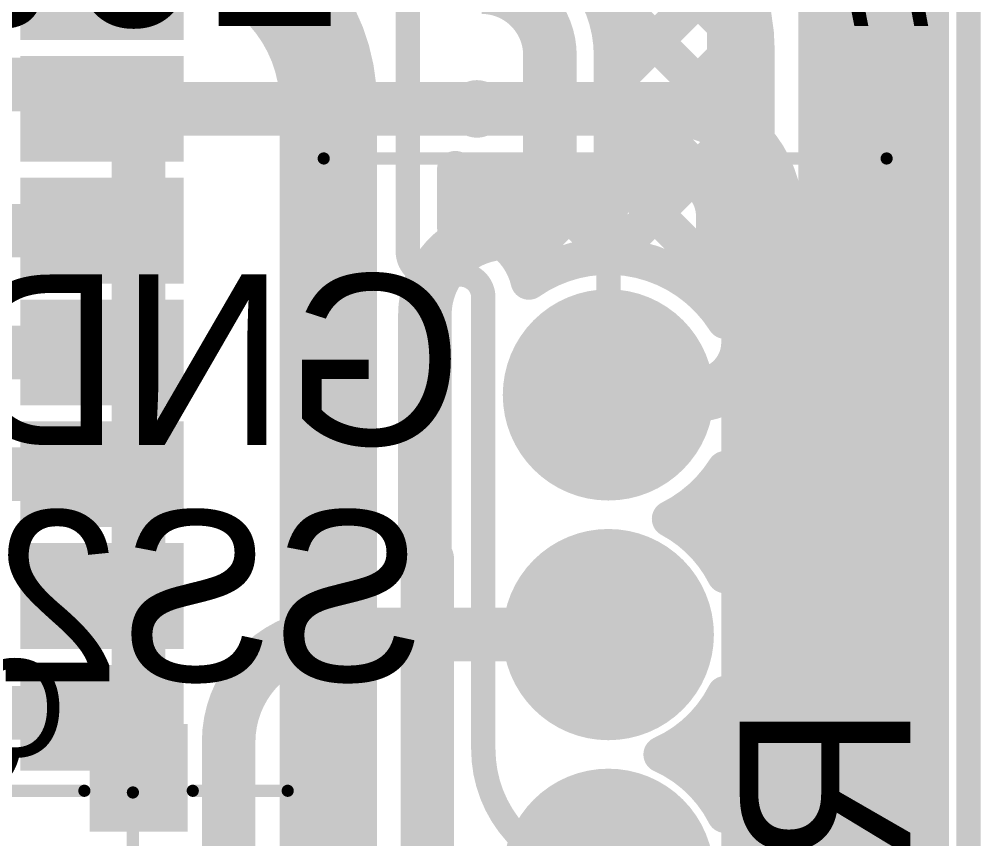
# Model space of a CAD drawing. Header units: millimetres. Extents: x 4.35 to 7.26, y 1.61 to 5.34.
# Drawn here: x 6.863 to 7.258, y 4.2863 to 4.6228 of the extents above; entities that cross this region are included whole.
import ezdxf

# ---------------------------------------------------------------- set-up
doc = ezdxf.new("R2010")
doc.units = ezdxf.units.MM
doc.header["$MEASUREMENT"] = 0
for name, color, linetype in [('BottomLayer', 5, 'Continuous'), ('BottomOverlay', 54, 'Continuous'), ('BottomPaste', 16, 'Continuous'), ('BottomSolder', 6, 'Continuous'), ('Mechanical2', 216, 'Continuous'), ('MultiLayer', 9, 'Continuous'), ('PadHoleLayer', 156, 'Continuous'), ('TopLayer', 1, 'Continuous'), ('TopOverlay', 2, 'Continuous'), ('TopPaste', 8, 'Continuous'), ('TopSolder', 216, 'Continuous'), ('ViaHoleLayer', 16, 'Continuous')]:
    doc.layers.add(name, color=color, linetype=linetype)

# ---------------------------------------------------------------- blocks, each defined once
blk = doc.blocks.new('B7B_XH_A_LF__SN__9')
at = {"layer": 'BottomLayer', "const_width": 0.03937}
for points in [[(0.07874, 0, 1), (0.11811, 0, 1)], [(0.17717, 0, 1), (0.21654, 0, 1)], [(0.27559, 0, 1), (0.31496, 0, 1)]]:
    blk.add_lwpolyline(points, format="xyb", close=True, dxfattribs=at)
at = {"layer": 'BottomSolder', "const_width": 0.04337}
for points in [[(0.07674, 0, 1), (0.12011, 0, 1)], [(0.17517, 0, 1), (0.21854, 0, 1)], [(0.27359, 0, 1), (0.31696, 0, 1)]]:
    blk.add_lwpolyline(points, format="xyb", close=True, dxfattribs=at)
at = {"layer": 'MultiLayer', "const_width": 0.03937}
for points in [[(0.07874, 0, 1), (0.11811, 0, 1)], [(0.17717, 0, 1), (0.21654, 0, 1)], [(0.27559, 0, 1), (0.31496, 0, 1)]]:
    blk.add_lwpolyline(points, format="xyb", close=True, dxfattribs=at)
at = {"layer": 'PadHoleLayer', "const_width": 0.01969}
for points in [[(0.08858, 0, 1), (0.10827, 0, 1)], [(0.18701, 0, 1), (0.20669, 0, 1)], [(0.28543, 0, 1), (0.30512, 0, 1)]]:
    blk.add_lwpolyline(points, format="xyb", close=True, dxfattribs=at)
at = {"layer": 'TopLayer', "const_width": 0.03937}
for points in [[(0.07874, 0, 1), (0.11811, 0, 1)], [(0.17717, 0, 1), (0.21654, 0, 1)], [(0.27559, 0, 1), (0.31496, 0, 1)]]:
    blk.add_lwpolyline(points, format="xyb", close=True, dxfattribs=at)
at = {"layer": 'TopOverlay', "const_width": 0.005}
for points in [[(-0.39496, 0.11693), (0.39236, 0.11693)], [(0.39236, 0.11693), (0.39236, -0.11433)], [(-0.39496, -0.11433), (0.39236, -0.11433)]]:
    blk.add_lwpolyline(points, dxfattribs=at)
at = {"layer": 'TopOverlay', "const_width": 0.0025}
for points in [[(0.39111, 0.11693, 1), (0.39361, 0.11693, 1)], [(0.39111, 0.11693, 1), (0.39361, 0.11693, 1)], [(0.39111, -0.11433, 1), (0.39361, -0.11433, 1)], [(0.39111, -0.11433, 1), (0.39361, -0.11433, 1)]]:
    blk.add_lwpolyline(points, format="xyb", close=True, dxfattribs=at)
at = {"layer": 'TopSolder', "const_width": 0.04337}
for points in [[(0.07674, 0, 1), (0.12011, 0, 1)], [(0.17517, 0, 1), (0.21854, 0, 1)], [(0.27359, 0, 1), (0.31696, 0, 1)]]:
    blk.add_lwpolyline(points, format="xyb", close=True, dxfattribs=at)
blk = doc.blocks.new('ESP32_WROOM_32D__8MB__14')
at = {"layer": 'TopLayer'}
for points in [[(0.31496, -0.01811), (0.37402, -0.01811), (0.31496, 0.01732), (0.37402, 0.01732)], [(0.31496, -0.06811), (0.37402, -0.06811), (0.31496, -0.03268), (0.37402, -0.03268)], [(0.31496, -0.11811), (0.37402, -0.11811), (0.31496, -0.08268), (0.37402, -0.08268)], [(0.31496, -0.16811), (0.37402, -0.16811), (0.31496, -0.13268), (0.37402, -0.13268)], [(0.31496, -0.21811), (0.37402, -0.21811), (0.31496, -0.18268), (0.37402, -0.18268)], [(0.31496, -0.26811), (0.37402, -0.26811), (0.31496, -0.23268), (0.37402, -0.23268)], [(0.31496, -0.31811), (0.37402, -0.31811), (0.31496, -0.28268), (0.37402, -0.28268)]]:
    blk.add_solid(points, dxfattribs=at)
at = {"layer": 'TopOverlay', "const_width": 0.005}
blk.add_lwpolyline([(0.35716, -0.36308), (0.35716, -0.33108)], dxfattribs=at)
at = {"layer": 'TopOverlay', "const_width": 0.0025}
blk.add_lwpolyline([(0.35591, -0.33108, 1), (0.35841, -0.33108, 1)], format="xyb", close=True, dxfattribs=at)
at = {"layer": 'TopPaste'}
for points in [[(0.31496, -0.01811), (0.37402, -0.01811), (0.31496, 0.01732), (0.37402, 0.01732)], [(0.31496, -0.06811), (0.37402, -0.06811), (0.31496, -0.03268), (0.37402, -0.03268)], [(0.31496, -0.11811), (0.37402, -0.11811), (0.31496, -0.08268), (0.37402, -0.08268)], [(0.31496, -0.16811), (0.37402, -0.16811), (0.31496, -0.13268), (0.37402, -0.13268)], [(0.31496, -0.21811), (0.37402, -0.21811), (0.31496, -0.18268), (0.37402, -0.18268)], [(0.31496, -0.26811), (0.37402, -0.26811), (0.31496, -0.23268), (0.37402, -0.23268)], [(0.31496, -0.31811), (0.37402, -0.31811), (0.31496, -0.28268), (0.37402, -0.28268)]]:
    blk.add_solid(points, dxfattribs=at)
at = {"layer": 'TopSolder'}
for points in [[(0.31096, -0.02211), (0.37802, -0.02211), (0.31096, 0.02132), (0.37802, 0.02132)], [(0.31096, -0.07211), (0.37802, -0.07211), (0.31096, -0.02868), (0.37802, -0.02868)], [(0.31096, -0.12211), (0.37802, -0.12211), (0.31096, -0.07868), (0.37802, -0.07868)], [(0.31096, -0.17211), (0.37802, -0.17211), (0.31096, -0.12868), (0.37802, -0.12868)], [(0.31096, -0.22211), (0.37802, -0.22211), (0.31096, -0.17868), (0.37802, -0.17868)], [(0.31096, -0.27211), (0.37802, -0.27211), (0.31096, -0.22868), (0.37802, -0.22868)], [(0.31096, -0.32211), (0.37802, -0.32211), (0.31096, -0.27868), (0.37802, -0.27868)]]:
    blk.add_solid(points, dxfattribs=at)
blk = doc.blocks.new('____23_B_102')
at = {"layer": 'BottomLayer'}
for points in [[(-0.05354, 0.02126), (-0.02126, 0.02126), (-0.05354, 0.05748), (-0.02126, 0.05748)], [(0.02126, 0.02126), (0.05354, 0.02126), (0.02126, 0.05748), (0.05354, 0.05748)], [(-0.01614, -0.05748), (0.01614, -0.05748), (-0.01614, -0.02126), (0.01614, -0.02126)]]:
    blk.add_solid(points, dxfattribs=at)
at = {"layer": 'BottomOverlay'}
for points, const_width in [([(-0.06439, 0.045, 1), (-0.07161, 0.045, 1)], 0.01), ([(-0.07411, 0.045, 1), (-0.06911, 0.045, 1)], 0.005), ([(-0.06689, 0.045, 1), (-0.06189, 0.045, 1)], 0.005), ([(-0.01425, 0.02867, 1), (-0.01175, 0.02867, 1)], 0.0025), ([(0.01175, 0.02867, 1), (0.01425, 0.02867, 1)], 0.0025), ([(-0.06252, 0.02252, 1), (-0.06002, 0.02252, 1)], 0.0025), ([(0.06002, 0.02339, 1), (0.06252, 0.02339, 1)], 0.0025), ([(-0.06252, -0.034, 1), (-0.06002, -0.034, 1)], 0.0025), ([(-0.06252, -0.034, 1), (-0.06002, -0.034, 1)], 0.0025), ([(-0.02352, -0.034, 1), (-0.02102, -0.034, 1)], 0.0025), ([(0.02102, -0.034, 1), (0.02352, -0.034, 1)], 0.0025), ([(0.06002, -0.034, 1), (0.06252, -0.034, 1)], 0.0025), ([(0.06002, -0.034, 1), (0.06252, -0.034, 1)], 0.0025)]:
    blk.add_lwpolyline(points, format="xyb", close=True, dxfattribs=dict(at, const_width=const_width))
at = {"layer": 'BottomOverlay', "const_width": 0.005}
for points in [[(0.013, 0.02867), (-0.013, 0.02867)], [(-0.06127, 0.02252), (-0.06127, -0.034)], [(0.06127, 0.02339), (0.06127, -0.034)], [(-0.02227, -0.034), (-0.06127, -0.034)], [(0.06127, -0.034), (0.02227, -0.034)]]:
    blk.add_lwpolyline(points, dxfattribs=at)
at = {"layer": 'BottomPaste'}
for points in [[(-0.05354, 0.02126), (-0.02126, 0.02126), (-0.05354, 0.05748), (-0.02126, 0.05748)], [(0.02126, 0.02126), (0.05354, 0.02126), (0.02126, 0.05748), (0.05354, 0.05748)], [(-0.01614, -0.05748), (0.01614, -0.05748), (-0.01614, -0.02126), (0.01614, -0.02126)]]:
    blk.add_solid(points, dxfattribs=at)
at = {"layer": 'BottomSolder'}
for points in [[(-0.05754, 0.01726), (-0.01726, 0.01726), (-0.05754, 0.06148), (-0.01726, 0.06148)], [(0.01726, 0.01726), (0.05754, 0.01726), (0.01726, 0.06148), (0.05754, 0.06148)], [(-0.02014, -0.06148), (0.02014, -0.06148), (-0.02014, -0.01726), (0.02014, -0.01726)]]:
    blk.add_solid(points, dxfattribs=at)

msp = doc.modelspace()

# ---------------------------------------------------------------- linework, layer by layer
at = {"layer": 'BottomLayer'}
for points, const_width in [([(6.922, 4.656, -0.414214), (6.99, 4.588)], 0.04), ([(6.882, 4.596, -0.414214), (6.912, 4.566)], 0.022), ([(7.13, 4.586, -0.414214), (7.174, 4.542)], 0.022), ([(7.05748, 4.5605, -0.149324), (7.04213, 4.56123)], 0.015), ([(7.13, 4.5605, -0.414214), (7.1485, 4.542)], 0.015), ([(7.04419, 4.5375, -0.3486), (7.07237, 4.51513)], 0.015), ([(7.032, 4.518, -0.414214), (7.02263, 4.52737)], 0.01), ([(7.07237, 4.51513, -0.38841), (7.1485, 4.50518)], 0.015), ([(7.04419, 4.518, -0.414214), (7.05363, 4.50856)], 0.01), ([(7.105, 4.2717, -0.414214), (7.05363, 4.32307)], 0.01)]:
    msp.add_lwpolyline(points, format="xyb", dxfattribs=dict(at, const_width=const_width))
for points, const_width in [([(7.234, 2.43397), (7.234, 4.651)], 0.022), ([(7.20404, 2.42124), (7.20404, 4.64696)], 0.022), ([(7.02263, 4.52737), (7.02263, 4.64696)], 0.01), ([(6.84, 4.596), (6.882, 4.596)], 0.022), ([(6.99, 4.155), (6.99, 4.588)], 0.04), ([(7.051, 4.586), (7.13, 4.586)], 0.022), ([(6.912, 4.31137), (6.912, 4.566)], 0.022), ([(7.04213, 4.5375), (7.04213, 4.56123)], 0.015), ([(7.04754, 4.53731), (7.07073, 4.5605)], 0.015), ([(7.05748, 4.5605), (7.13, 4.5605)], 0.015), ([(7.06902, 4.52343), (7.10608, 4.5605)], 0.015), ([(7.0714, 4.5605), (7.1065, 4.5254)], 0.015), ([(7.10676, 4.5605), (7.1485, 4.51876)], 0.015), ([(7.10635, 4.52541), (7.13907, 4.55813)], 0.015), ([(7.04213, 4.55442), (7.07796, 4.51858)], 0.015), ([(7.174, 4.24228), (7.174, 4.542)], 0.022), ([(7.1485, 4.50518), (7.1485, 4.542)], 0.015), ([(7.13385, 4.51756), (7.1485, 4.5322)], 0.015), ([(7.032, 4.518), (7.04419, 4.518)], 0.01), ([(7.105, 4.46855), (7.105, 4.51792)], 0.01), ([(7.05363, 4.32307), (7.05363, 4.50856)], 0.01), ([(7.03063, 4.12563), (7.03063, 4.40094)], 0.022)]:
    msp.add_lwpolyline(points, dxfattribs=dict(at, const_width=const_width))
for points, const_width in [([(6.8765, 4.596, 1), (6.8875, 4.596, 1)], 0.011), ([(6.8765, 4.596, 1), (6.8875, 4.596, 1)], 0.011), ([(6.98, 4.588, 1), (7, 4.588, 1)], 0.02), ([(6.98, 4.588, 1), (7, 4.588, 1)], 0.02), ([(7.04509, 4.586, 1), (7.05691, 4.586, 1)], 0.01181), ([(7.0455, 4.586, 1), (7.0565, 4.586, 1)], 0.011), ([(7.1245, 4.586, 1), (7.1355, 4.586, 1)], 0.011), ([(7.1245, 4.586, 1), (7.1355, 4.586, 1)], 0.011), ([(6.9065, 4.566, 1), (6.9175, 4.566, 1)], 0.011), ([(6.9065, 4.566, 1), (6.9175, 4.566, 1)], 0.011), ([(7.03838, 4.56123, 1), (7.04588, 4.56123, 1)], 0.0075), ([(7.03838, 4.56123, 1), (7.04588, 4.56123, 1)], 0.0075), ([(7.05373, 4.5605, 1), (7.06123, 4.5605, 1)], 0.0075), ([(7.05373, 4.5605, 1), (7.06123, 4.5605, 1)], 0.0075), ([(7.06698, 4.5605, 1), (7.07448, 4.5605, 1)], 0.0075), ([(7.06765, 4.5605, 1), (7.07515, 4.5605, 1)], 0.0075), ([(7.10233, 4.5605, 1), (7.10983, 4.5605, 1)], 0.0075), ([(7.10301, 4.5605, 1), (7.11051, 4.5605, 1)], 0.0075), ([(7.12625, 4.5605, 1), (7.13375, 4.5605, 1)], 0.0075), ([(7.12625, 4.5605, 1), (7.13375, 4.5605, 1)], 0.0075), ([(7.13532, 4.55813, 1), (7.14282, 4.55813, 1)], 0.0075), ([(7.03838, 4.55442, 1), (7.04588, 4.55442, 1)], 0.0075), ([(7.1685, 4.542, 1), (7.1795, 4.542, 1)], 0.011), ([(7.1685, 4.542, 1), (7.1795, 4.542, 1)], 0.011), ([(7.14475, 4.542, 1), (7.15225, 4.542, 1)], 0.0075), ([(7.14475, 4.542, 1), (7.15225, 4.542, 1)], 0.0075), ([(7.03838, 4.5375, 1), (7.04588, 4.5375, 1)], 0.0075), ([(7.04044, 4.5375, 1), (7.04794, 4.5375, 1)], 0.0075), ([(7.04379, 4.53731, 1), (7.05129, 4.53731, 1)], 0.0075), ([(7.14475, 4.5322, 1), (7.15225, 4.5322, 1)], 0.0075), ([(7.02013, 4.52737, 1), (7.02513, 4.52737, 1)], 0.005), ([(7.02013, 4.52737, 1), (7.02513, 4.52737, 1)], 0.005), ([(7.1026, 4.52541, 1), (7.1101, 4.52541, 1)], 0.0075), ([(7.10275, 4.5254, 1), (7.11025, 4.5254, 1)], 0.0075), ([(7.06527, 4.52343, 1), (7.07277, 4.52343, 1)], 0.0075), ([(7.07421, 4.51858, 1), (7.08171, 4.51858, 1)], 0.0075), ([(7.1301, 4.51756, 1), (7.1376, 4.51756, 1)], 0.0075), ([(7.14475, 4.51876, 1), (7.15225, 4.51876, 1)], 0.0075), ([(7.0295, 4.518, 1), (7.0345, 4.518, 1)], 0.005), ([(7.0295, 4.518, 1), (7.0345, 4.518, 1)], 0.005), ([(7.04169, 4.518, 1), (7.04669, 4.518, 1)], 0.005), ([(7.04169, 4.518, 1), (7.04669, 4.518, 1)], 0.005), ([(7.06862, 4.51513, 1), (7.07612, 4.51513, 1)], 0.0075), ([(7.06862, 4.51513, 1), (7.07612, 4.51513, 1)], 0.0075), ([(7.1025, 4.51792, 1), (7.1075, 4.51792, 1)], 0.005), ([(7.05113, 4.50856, 1), (7.05613, 4.50856, 1)], 0.005), ([(7.05113, 4.50856, 1), (7.05613, 4.50856, 1)], 0.005), ([(7.14475, 4.50518, 1), (7.15225, 4.50518, 1)], 0.0075), ([(7.14475, 4.50518, 1), (7.15225, 4.50518, 1)], 0.0075), ([(7.1025, 4.46855, 1), (7.1075, 4.46855, 1)], 0.005), ([(7.02372, 4.40094, 1), (7.03554, 4.40094, 1)], 0.01181), ([(7.02513, 4.40094, 1), (7.03613, 4.40094, 1)], 0.011), ([(7.05113, 4.32307, 1), (7.05613, 4.32307, 1)], 0.005), ([(7.05113, 4.32307, 1), (7.05613, 4.32307, 1)], 0.005), ([(6.9065, 4.31137, 1), (6.9175, 4.31137, 1)], 0.011)]:
    msp.add_lwpolyline(points, format="xyb", close=True, dxfattribs=dict(at, const_width=const_width))
at = {"layer": 'Mechanical2', "const_width": 0.01}
msp.add_lwpolyline([(7.253, 1.80317), (7.253, 4.845)], dxfattribs=at)
at = {"layer": 'MultiLayer', "const_width": 0.01181}
for points in [[(7.04509, 4.586, 1), (7.05691, 4.586, 1)], [(7.02372, 4.40094, 1), (7.03554, 4.40094, 1)]]:
    msp.add_lwpolyline(points, format="xyb", close=True, dxfattribs=at)
at = {"layer": 'TopLayer'}
for points, const_width in [([(7.223, 3.508), (7.223, 4.769)], 0.022), ([(6.98973, 4.74824), (7.153, 4.58497)], 0.015), ([(7.03282, 4.7405), (7.153, 4.62032)], 0.015), ([(7.153, 4.49905), (7.153, 4.7405)], 0.015), ([(7.194, 4.15385), (7.194, 4.72988)], 0.022), ([(7.10269, 4.62782), (7.153, 4.67813)], 0.015), ([(7.1065, 4.59627), (7.153, 4.64277)], 0.015), ([(7.081, 4.553), (7.081, 4.608)], 0.022), ([(7.16237, 4.15385), (7.16237, 4.60963)], 0.022), ([(7.1065, 4.553), (7.1065, 4.608)], 0.015), ([(7.1065, 4.56092), (7.153, 4.60742)], 0.015), ([(7.1065, 4.59611), (7.153, 4.54961)], 0.015), ([(6.897, 4.586), (7.051, 4.586)], 0.022), ([(7.10635, 4.52541), (7.153, 4.57206)], 0.015), ([(7.1065, 4.56076), (7.153, 4.51426)], 0.015), ([(6.848, 4.536), (6.897, 4.536)], 0.022), ([(7.13385, 4.51756), (7.153, 4.5367)], 0.015), ([(7.10067, 4.53124), (7.1065, 4.5254)], 0.015), ([(7.105, 4.46855), (7.105, 4.51792)], 0.01), ([(7.02963, 4.40094), (7.02963, 4.50163)], 0.022), ([(6.837, 4.486), (6.897, 4.486)], 0.022), ([(7.105, 4.46855), (7.14092, 4.46855)], 0.022), ([(6.835, 4.436), (6.897, 4.436)], 0.022), ([(7.153, 4.39458), (7.153, 4.43805)], 0.015), ([(7.13632, 4.41396), (7.153, 4.43064)], 0.015), ([(7.13856, 4.42264), (7.153, 4.40819)], 0.015), ([(6.9931, 4.37013), (7.105, 4.37013)], 0.022), ([(7.153, 4.29615), (7.153, 4.34567)], 0.015), ([(6.846, 4.338), (6.895, 4.338)], 0.022), ([(7.14999, 4.34049), (7.153, 4.33748)], 0.015), ([(6.949, 4.266), (6.949, 4.32603)], 0.022), ([(7.13176, 4.32337), (7.153, 4.30213)], 0.015), ([(7.14058, 4.31215), (7.153, 4.32457)], 0.015)]:
    msp.add_lwpolyline(points, dxfattribs=dict(at, const_width=const_width))
for points, const_width in [([(7.086, 4.686, -0.414214), (7.16237, 4.60963)], 0.022), ([(7.053, 4.6615, -0.414214), (7.1065, 4.608)], 0.015), ([(7.053, 4.636, -0.414214), (7.081, 4.608)], 0.022), ([(7.081, 4.553, -0.414214), (7.063, 4.535)], 0.022), ([(7.1065, 4.553, -0.178865), (7.09605, 4.52471)], 0.015), ([(7.02963, 4.50163, -0.414214), (7.063, 4.535)], 0.022), ([(7.09605, 4.52471, -0.29919), (7.153, 4.49905)], 0.015), ([(7.16237, 4.49, -0.414214), (7.14092, 4.46855)], 0.022), ([(7.153, 4.43805, -0.136449), (7.13036, 4.41765)], 0.015), ([(7.13036, 4.41765, -0.15353), (7.153, 4.39458)], 0.015), ([(6.949, 4.32603, -0.414214), (6.9931, 4.37013)], 0.022), ([(7.153, 4.34567, -0.171844), (7.12691, 4.32091)], 0.015), ([(6.895, 4.338, -0.414214), (6.897, 4.336)], 0.022), ([(7.12691, 4.32091, -0.171844), (7.153, 4.29615)], 0.015)]:
    msp.add_lwpolyline(points, format="xyb", dxfattribs=dict(at, const_width=const_width))
for points, const_width in [([(7.09894, 4.62782, 1), (7.10644, 4.62782, 1)], 0.0075), ([(7.14925, 4.62032, 1), (7.15675, 4.62032, 1)], 0.0075), ([(7.0755, 4.608, 1), (7.0865, 4.608, 1)], 0.011), ([(7.0755, 4.608, 1), (7.0865, 4.608, 1)], 0.011), ([(7.15687, 4.60963, 1), (7.16787, 4.60963, 1)], 0.011), ([(7.15687, 4.60963, 1), (7.16787, 4.60963, 1)], 0.011), ([(7.10275, 4.608, 1), (7.11025, 4.608, 1)], 0.0075), ([(7.10275, 4.608, 1), (7.11025, 4.608, 1)], 0.0075), ([(7.14925, 4.60742, 1), (7.15675, 4.60742, 1)], 0.0075), ([(7.10275, 4.59627, 1), (7.11025, 4.59627, 1)], 0.0075), ([(7.10275, 4.59611, 1), (7.11025, 4.59611, 1)], 0.0075), ([(6.8915, 4.586, 1), (6.9025, 4.586, 1)], 0.011), ([(7.04509, 4.586, 1), (7.05691, 4.586, 1)], 0.01181), ([(7.0455, 4.586, 1), (7.0565, 4.586, 1)], 0.011), ([(7.14925, 4.58497, 1), (7.15675, 4.58497, 1)], 0.0075), ([(7.14925, 4.57206, 1), (7.15675, 4.57206, 1)], 0.0075), ([(7.10275, 4.56092, 1), (7.11025, 4.56092, 1)], 0.0075), ([(7.10275, 4.56076, 1), (7.11025, 4.56076, 1)], 0.0075), ([(7.0755, 4.553, 1), (7.0865, 4.553, 1)], 0.011), ([(7.0755, 4.553, 1), (7.0865, 4.553, 1)], 0.011), ([(7.10275, 4.553, 1), (7.11025, 4.553, 1)], 0.0075), ([(7.10275, 4.553, 1), (7.11025, 4.553, 1)], 0.0075), ([(7.14925, 4.54961, 1), (7.15675, 4.54961, 1)], 0.0075), ([(6.8915, 4.536, 1), (6.9025, 4.536, 1)], 0.011), ([(7.0575, 4.535, 1), (7.0685, 4.535, 1)], 0.011), ([(7.0575, 4.535, 1), (7.0685, 4.535, 1)], 0.011), ([(7.14925, 4.5367, 1), (7.15675, 4.5367, 1)], 0.0075), ([(7.09692, 4.53124, 1), (7.10442, 4.53124, 1)], 0.0075), ([(7.0923, 4.52471, 1), (7.0998, 4.52471, 1)], 0.0075), ([(7.0923, 4.52471, 1), (7.0998, 4.52471, 1)], 0.0075), ([(7.1026, 4.52541, 1), (7.1101, 4.52541, 1)], 0.0075), ([(7.10275, 4.5254, 1), (7.11025, 4.5254, 1)], 0.0075), ([(7.1301, 4.51756, 1), (7.1376, 4.51756, 1)], 0.0075), ([(7.1025, 4.51792, 1), (7.1075, 4.51792, 1)], 0.005), ([(7.14925, 4.51426, 1), (7.15675, 4.51426, 1)], 0.0075), ([(7.02413, 4.50163, 1), (7.03513, 4.50163, 1)], 0.011), ([(7.02413, 4.50163, 1), (7.03513, 4.50163, 1)], 0.011), ([(7.14925, 4.49905, 1), (7.15675, 4.49905, 1)], 0.0075), ([(7.14925, 4.49905, 1), (7.15675, 4.49905, 1)], 0.0075), ([(7.15687, 4.49, 1), (7.16787, 4.49, 1)], 0.011), ([(6.8915, 4.486, 1), (6.9025, 4.486, 1)], 0.011), ([(7.0995, 4.46855, 1), (7.1105, 4.46855, 1)], 0.011), ([(7.13542, 4.46855, 1), (7.14642, 4.46855, 1)], 0.011), ([(7.13542, 4.46855, 1), (7.14642, 4.46855, 1)], 0.011), ([(7.1025, 4.46855, 1), (7.1075, 4.46855, 1)], 0.005), ([(6.8915, 4.436, 1), (6.9025, 4.436, 1)], 0.011), ([(7.14925, 4.43805, 1), (7.15675, 4.43805, 1)], 0.0075), ([(7.14925, 4.43805, 1), (7.15675, 4.43805, 1)], 0.0075), ([(7.14925, 4.43064, 1), (7.15675, 4.43064, 1)], 0.0075), ([(7.13481, 4.42264, 1), (7.14231, 4.42264, 1)], 0.0075), ([(7.12661, 4.41765, 1), (7.13411, 4.41765, 1)], 0.0075), ([(7.12661, 4.41765, 1), (7.13411, 4.41765, 1)], 0.0075), ([(7.13257, 4.41396, 1), (7.14007, 4.41396, 1)], 0.0075), ([(7.02372, 4.40094, 1), (7.03554, 4.40094, 1)], 0.01181), ([(7.14925, 4.40819, 1), (7.15675, 4.40819, 1)], 0.0075), ([(7.02413, 4.40094, 1), (7.03513, 4.40094, 1)], 0.011), ([(7.14925, 4.39458, 1), (7.15675, 4.39458, 1)], 0.0075), ([(7.14925, 4.39458, 1), (7.15675, 4.39458, 1)], 0.0075), ([(6.9876, 4.37013, 1), (6.9986, 4.37013, 1)], 0.011), ([(6.9876, 4.37013, 1), (6.9986, 4.37013, 1)], 0.011), ([(7.0995, 4.37013, 1), (7.1105, 4.37013, 1)], 0.011), ([(7.14925, 4.34567, 1), (7.15675, 4.34567, 1)], 0.0075), ([(7.14925, 4.34567, 1), (7.15675, 4.34567, 1)], 0.0075), ([(6.8895, 4.338, 1), (6.9005, 4.338, 1)], 0.011), ([(6.8895, 4.338, 1), (6.9005, 4.338, 1)], 0.011), ([(6.8915, 4.336, 1), (6.9025, 4.336, 1)], 0.011), ([(7.14624, 4.34049, 1), (7.15374, 4.34049, 1)], 0.0075), ([(7.14925, 4.33748, 1), (7.15675, 4.33748, 1)], 0.0075), ([(6.9435, 4.32603, 1), (6.9545, 4.32603, 1)], 0.011), ([(6.9435, 4.32603, 1), (6.9545, 4.32603, 1)], 0.011), ([(7.12801, 4.32337, 1), (7.13551, 4.32337, 1)], 0.0075), ([(7.14925, 4.32457, 1), (7.15675, 4.32457, 1)], 0.0075), ([(7.12316, 4.32091, 1), (7.13066, 4.32091, 1)], 0.0075), ([(7.12316, 4.32091, 1), (7.13066, 4.32091, 1)], 0.0075), ([(7.13683, 4.31215, 1), (7.14433, 4.31215, 1)], 0.0075), ([(7.14925, 4.30213, 1), (7.15675, 4.30213, 1)], 0.0075), ([(7.14925, 4.29615, 1), (7.15675, 4.29615, 1)], 0.0075), ([(7.14925, 4.29615, 1), (7.15675, 4.29615, 1)], 0.0075)]:
    msp.add_lwpolyline(points, format="xyb", close=True, dxfattribs=dict(at, const_width=const_width))
at = {"layer": 'ViaHoleLayer', "const_width": 0.00591}
for points in [[(7.04805, 4.586, 1), (7.05395, 4.586, 1)], [(7.02668, 4.40094, 1), (7.03258, 4.40094, 1)]]:
    msp.add_lwpolyline(points, format="xyb", close=True, dxfattribs=at)

# ---------------------------------------------------------------- block references
msp.add_blockref('ESP32_WROOM_32D__8MB__14', (6.55251, 4.63639))
for name, p, rotation in [('B7B_XH_A_LF__SN__9', (7.105, 4.17328), 90), ('____23_B_102', (6.912, 4.272), 180)]:
    msp.add_blockref(name, p, dxfattribs=dict(rotation=rotation))

# ---------------------------------------------------------------- texts
at = {"layer": 'BottomOverlay', "text_generation_flag": 2}
for s, height, rotation, p in [('# >> 10uf', 0.08, 360, (7.243, 4.62)), ('GND', 0.07, 360, (7.045, 4.448)), ('SS2', 0.07, 360, (7.02963, 4.351)), ('RST2', 0.07, 90, (7.229, 4.342))]:
    msp.add_text(s, height=height, rotation=rotation, dxfattribs=at).set_placement(p)
msp.add_text('Q1', height=0.04, dxfattribs=at).set_placement((6.882, 4.32))

doc.saveas('drawing.dxf')
